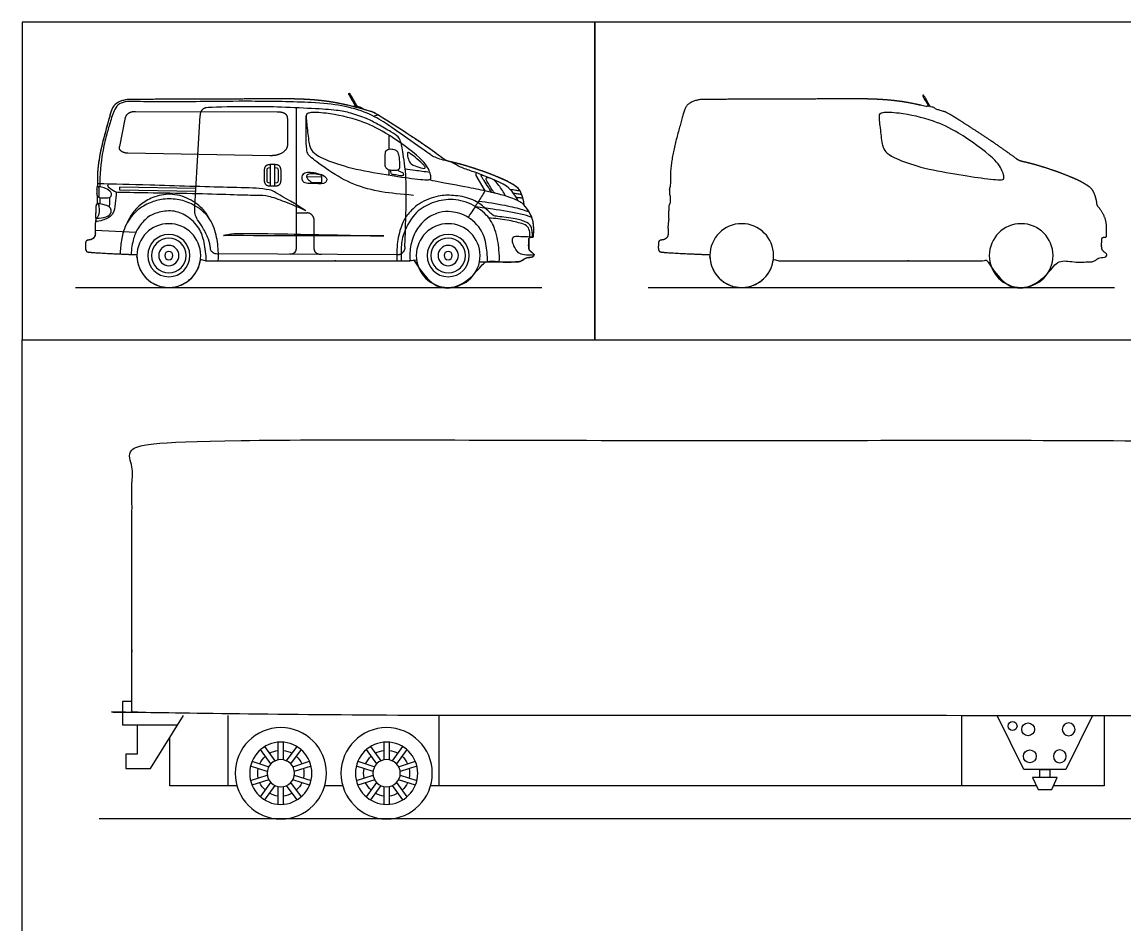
# Model space of a CAD drawing. Header units: millimetres. Extents: x 0 to 107, y 0 to 29.
# Drawn here: x 0.26 to 11.81, y 10.54 to 19.99 of the extents above; entities that cross this region are included whole.
import ezdxf

# ---------------------------------------------------------------- set-up
doc = ezdxf.new("R2010")
doc.units = ezdxf.units.MM
for name, color, linetype, true_color in [('2D$AG-GUIDE', 7, 'Continuous', 0xccff66), ('2D$AG-OUTLINE', 7, 'Continuous', 0x8000ff), ('2D$AG-TRANSPORT', 7, 'Continuous', 0x66ccff), ('2D$X-VPRT', 6, 'Continuous', 0xff00ff), ('AG-DETAILS', 7, 'Continuous', 0x66ffff), ('AG-DIAGRAM', 7, 'Continuous', 0xfecc66), ('AG-TRANSPORT', 7, 'Continuous', 0x66ccff), ('X-VPRT', 6, 'Continuous', 0xff00ff)]:
    doc.layers.add(name, color=color, linetype=linetype, true_color=true_color)

msp = doc.modelspace()

# ---------------------------------------------------------------- linework, layer by layer
at = {"layer": '2D$AG-GUIDE'}
for points in [[(0.816, 17.211), (5.7, 17.211)], [(6.816, 17.211), (11.7, 17.211)]]:
    msp.add_lwpolyline(points, dxfattribs=at)
at = {"layer": '2D$AG-OUTLINE', "extrusion": (0, 0, -1)}
for centre in [(-1.795, 17.545), (-4.721, 17.545), (-7.795, 17.545), (-10.721, 17.545)]:
    msp.add_circle(centre, 0.334, dxfattribs=at)
at = {"layer": '2D$AG-OUTLINE'}
for points in [[(1.461, 17.556), (1.439, 17.556), (1.398, 17.557), (1.344, 17.559), (1.19, 17.566), (0.957, 17.577), (0.934, 17.587), (0.919, 17.609), (0.923, 17.661), (0.922, 17.693), (0.945, 17.709), (0.98, 17.707), (1.018, 17.735), (1.026, 17.771), (1.024, 17.809), (1.021, 17.85), (1.026, 17.885), (1.03, 17.92), (1.031, 17.933), (1.032, 17.936), (1.03, 17.937), (1.027, 17.937), (1.025, 17.943), (1.032, 18.024), (1.031, 18.076), (1.04, 18.084), (1.041, 18.086), (1.042, 18.086), (1.043, 18.087), (1.045, 18.114), (1.046, 18.142), (1.046, 18.169), (1.044, 18.172), (1.038, 18.183), (1.041, 18.207), (1.038, 18.252), (1.043, 18.262), (1.047, 18.264), (1.047, 18.275), (1.047, 18.336), (1.048, 18.483), (1.096, 18.724), (1.175, 18.996), (1.206, 19.116), (1.289, 19.166), (1.36, 19.181), (1.396, 19.18), (1.932, 19.182), (2.467, 19.184), (3.002, 19.186), (3.185, 19.185), (3.431, 19.175), (3.678, 19.117), (3.735, 19.103), (3.735, 19.105), (3.734, 19.111), (3.745, 19.109), (3.753, 19.107), (3.728, 19.15), (3.704, 19.192), (3.68, 19.235), (3.678, 19.238), (3.679, 19.242), (3.682, 19.243), (3.685, 19.245), (3.688, 19.244), (3.69, 19.241), (3.717, 19.195), (3.743, 19.149), (3.769, 19.104), (3.786, 19.1), (3.812, 19.097), (3.817, 19.089), (3.822, 19.08), (3.855, 19.071), (3.911, 19.054), (3.943, 19.046), (4.212, 18.876), (4.513, 18.676), (4.668, 18.561), (4.695, 18.542), (4.719, 18.533), (4.747, 18.526), (4.843, 18.505), (5.041, 18.446), (5.304, 18.346), (5.434, 18.27), (5.468, 18.234), (5.482, 18.205), (5.493, 18.18), (5.506, 18.139), (5.516, 18.093), (5.514, 18.08), (5.525, 18.059), (5.546, 18.036), (5.575, 17.992), (5.596, 17.95), (5.621, 17.865), (5.614, 17.769), (5.616, 17.74), (5.607, 17.739), (5.602, 17.739), (5.596, 17.739), (5.584, 17.738), (5.566, 17.729), (5.567, 17.707), (5.558, 17.61), (5.585, 17.588), (5.618, 17.562), (5.621, 17.553), (5.616, 17.534), (5.585, 17.524), (5.543, 17.523), (5.512, 17.506), (5.481, 17.48), (5.448, 17.479), (5.424, 17.479), (5.299, 17.479), (5.174, 17.479), (5.049, 17.479), (5.015, 17.314), (4.885, 17.211), (4.721, 17.211), (4.549, 17.211), (4.416, 17.322), (4.39, 17.496), (4.365, 17.494), (4.339, 17.493), (4.313, 17.491), (3.604, 17.491), (2.895, 17.491), (2.186, 17.491), (2.166, 17.494), (2.146, 17.497), (2.126, 17.5), (2.102, 17.325), (1.969, 17.211), (1.795, 17.211), (1.599, 17.211), (1.461, 17.349), (1.461, 17.545), (1.461, 17.549), (1.461, 17.552), (1.461, 17.556)], [(7.461, 17.556), (7.439, 17.556), (7.398, 17.557), (7.344, 17.559), (7.19, 17.566), (6.957, 17.577), (6.934, 17.587), (6.919, 17.609), (6.923, 17.661), (6.922, 17.693), (6.945, 17.709), (6.98, 17.707), (7.018, 17.735), (7.026, 17.771), (7.024, 17.809), (7.021, 17.85), (7.026, 17.885), (7.03, 17.92), (7.031, 17.933), (7.032, 17.936), (7.03, 17.937), (7.027, 17.937), (7.025, 17.943), (7.032, 18.024), (7.031, 18.076), (7.04, 18.084), (7.041, 18.086), (7.042, 18.086), (7.043, 18.087), (7.045, 18.114), (7.046, 18.142), (7.046, 18.169), (7.044, 18.172), (7.038, 18.183), (7.041, 18.207), (7.038, 18.252), (7.043, 18.262), (7.047, 18.264), (7.047, 18.275), (7.047, 18.336), (7.048, 18.483), (7.096, 18.724), (7.175, 18.996), (7.206, 19.116), (7.289, 19.166), (7.36, 19.181), (7.396, 19.18), (7.932, 19.182), (8.467, 19.184), (9.002, 19.186), (9.185, 19.185), (9.431, 19.175), (9.678, 19.117), (9.735, 19.103), (9.735, 19.105), (9.734, 19.111), (9.745, 19.109), (9.753, 19.107), (9.728, 19.15), (9.704, 19.192), (9.68, 19.235), (9.678, 19.238), (9.679, 19.242), (9.682, 19.243), (9.685, 19.245), (9.688, 19.244), (9.69, 19.241), (9.717, 19.195), (9.743, 19.149), (9.769, 19.104), (9.786, 19.1), (9.812, 19.097), (9.817, 19.089), (9.822, 19.08), (9.855, 19.071), (9.911, 19.054), (9.943, 19.046), (10.212, 18.876), (10.513, 18.676), (10.668, 18.561), (10.695, 18.542), (10.719, 18.533), (10.747, 18.526), (10.843, 18.505), (11.041, 18.446), (11.304, 18.346), (11.434, 18.27), (11.468, 18.234), (11.482, 18.205), (11.493, 18.18), (11.506, 18.139), (11.516, 18.093), (11.514, 18.08), (11.525, 18.059), (11.546, 18.036), (11.575, 17.992), (11.596, 17.95), (11.621, 17.865), (11.614, 17.769), (11.616, 17.74), (11.607, 17.739), (11.602, 17.739), (11.596, 17.739), (11.584, 17.738), (11.566, 17.729), (11.567, 17.707), (11.558, 17.61), (11.585, 17.588), (11.618, 17.562), (11.621, 17.553), (11.616, 17.534), (11.585, 17.524), (11.543, 17.523), (11.512, 17.506), (11.481, 17.48), (11.448, 17.479), (11.424, 17.479), (11.299, 17.479), (11.174, 17.479), (11.049, 17.479), (11.015, 17.314), (10.885, 17.211), (10.721, 17.211), (10.549, 17.211), (10.416, 17.322), (10.39, 17.496), (10.365, 17.494), (10.339, 17.493), (10.313, 17.491), (9.604, 17.491), (8.895, 17.491), (8.186, 17.491), (8.166, 17.494), (8.146, 17.497), (8.126, 17.5), (8.102, 17.325), (7.969, 17.211), (7.795, 17.211), (7.599, 17.211), (7.461, 17.349), (7.461, 17.545), (7.461, 17.549), (7.461, 17.552), (7.461, 17.556)]]:
    msp.add_rational_spline(points, [1, 1, 1, 1, 1, 1, 1, 1, 1, 1, 1, 1, 1, 1, 1, 1, 1, 1, 1, 1, 1, 1, 1, 1, 1, 1, 1, 1, 1, 1, 1, 1, 1, 1, 1, 1, 1, 1, 1, 1, 1, 1, 1, 1, 1, 1, 1, 1, 1, 1, 1, 1, 1, 1, 1, 1, 1, 1, 1, 1, 1, 0.804737854124, 0.804737854124, 1, 0.804737854124, 0.804737854124, 1, 1, 1, 1, 1, 1, 1, 1, 1, 1, 1, 1, 1, 1, 1, 1, 1, 1, 1, 1, 1, 1, 1, 1, 1, 1, 1, 1, 1, 1, 1, 1, 1, 1, 1, 1, 1, 1, 1, 1, 1, 1, 1, 1, 1, 1, 1, 1, 1, 1, 1, 1, 1, 1, 0.868015233908, 0.892623734007, 1.0738255003, 0.885551976097, 0.866332950998, 1.016168425, 1.016168425, 1.016168425, 1.016168425, 1.016168425, 1.016168425, 1.016168425, 1.016168425, 1.016168425, 1.016168425, 0.862041245119, 0.879640515755, 1.0689662369, 0.860237595617, 0.860237595617, 1.0689662369, 1.06425522494, 1.05965054066, 1.05515218407], degree=3, knots=[-6.035898, -6.035898, -6.035898, -6.035898, -5.862426, -5.651697, -5.599589, -5.053352, -4.899504, -4.751945, -4.522997, -4.346825, -4.195598, -4.012148, -3.804708, -3.594558, -3.480766, -3.341616, -3.128431, -3.052871, -3.026821, -3.026821, -3.026821, -2.995448, -2.923632, -2.636729, -2.39078, -2.39078, -2.39078, -2.360458, -2.360458, -2.360458, -2.213229, -2.213229, -2.213229, -2.161627, -1.984517, -1.772831, -1.660749, -1.660749, -1.660749, -1.598242, -1.298657, -0.762013, -0.228149, 0.110484, 0.405504, 0.734315, 0.734315, 0.734315, 2.340704, 2.340704, 2.340704, 3.079892, 3.344811, 3.344811, 3.344811, 3.419226, 3.532395, 3.532395, 3.532395, 3.679441, 3.679441, 3.679441, 3.689239, 3.689239, 3.689239, 3.699038, 3.699038, 3.699038, 3.857673, 3.857673, 3.857673, 4.064172, 4.159783, 4.159783, 4.159783, 4.347511, 4.565084, 5.108639, 5.743777, 6.165488, 6.357729, 6.369392, 6.539243, 6.680815, 7.174825, 7.717428, 8.102181, 8.311363, 8.368213, 8.436711, 8.549353, 8.700616, 8.863183, 8.896339, 9.115475, 9.196003, 9.355928, 9.489266, 9.850888, 10.000585, 10.093357, 10.093357, 10.093357, 10.230388, 10.357893, 10.501098, 10.805658, 10.995557, 11.192949, 11.284283, 11.409108, 11.584983, 11.789364, 11.977454, 12.193405, 12.412333, 12.412333, 12.412333, 12.787269, 12.787269, 12.787269, 13.083612, 13.083612, 13.083612, 13.391519, 13.391519, 13.391519, 13.669205, 13.669205, 13.669205, 15.797018, 15.797018, 15.797018, 15.857043, 15.857043, 15.857043, 16.168079, 16.168079, 16.168079, 16.510991, 16.510991, 16.510991, 16.518731, 16.518731, 16.518731, 16.518731], dxfattribs=at)
for points in [[(3.273, 19.04), (3.307, 19.045), (3.467, 19.041), (3.79, 18.969), (4.074, 18.834), (4.462, 18.557), (4.523, 18.44), (4.542, 18.371), (4.54, 18.344), (4.513, 18.335), (4.421, 18.343), (4.295, 18.357), (3.972, 18.408), (3.639, 18.47), (3.397, 18.565), (3.298, 18.625), (3.263, 18.702), (3.248, 18.854), (3.229, 19.001), (3.239, 19.03), (3.258, 19.037), (3.273, 19.04)], [(9.273, 19.04), (9.307, 19.045), (9.467, 19.041), (9.79, 18.969), (10.074, 18.834), (10.462, 18.557), (10.523, 18.44), (10.542, 18.371), (10.54, 18.344), (10.513, 18.335), (10.421, 18.343), (10.295, 18.357), (9.972, 18.408), (9.639, 18.47), (9.397, 18.565), (9.298, 18.625), (9.263, 18.702), (9.248, 18.854), (9.229, 19.001), (9.239, 19.03), (9.258, 19.037), (9.273, 19.04)]]:
    msp.add_open_spline(points, degree=3, knots=[0, 0, 0, 0, 0.423402, 1.075898, 1.576721, 2.23396, 2.770718, 3.040563, 3.187238, 3.338283, 3.631893, 3.991297, 4.559736, 5.159881, 5.665487, 5.990353, 6.265335, 6.664409, 7.042534, 7.206985, 7.392606, 7.392606, 7.392606, 7.392606], dxfattribs=at)
at = {"layer": '2D$AG-TRANSPORT'}
for p, q in [((1.335, 18.974), (1.279, 18.686)), ((2.928, 19.048), (1.445, 19.051)), ((3.038, 18.981), (3.038, 18.722)), ((2.858, 18.591), (1.365, 18.617)), ((3.395, 18.367), (3.238, 18.37)), ((5.009, 18.414), (5.009, 18.384)), ((5.009, 18.384), (5.104, 18.222)), ((4.183, 17.551), (2.315, 17.562)), ((4.39, 17.496), (4.313, 17.491))]:
    msp.add_line(p, q, dxfattribs=at)
for points in [[(3.002, 19.186), (1.396, 19.18)], [(3.128, 19.092), (3.128, 17.626)], [(3.938, 19.004), (3.984, 19.019)], [(2.079, 18.246), (1.278, 18.26), (1.277, 18.233), (2.077, 18.218)], [(3.128, 17.991), (3.24, 17.991)], [(1.45, 17.788), (1.024, 17.807)], [(2.186, 17.491), (2.126, 17.5)], [(2.186, 17.491), (4.313, 17.491)], [(5.049, 17.479), (5.424, 17.479)]]:
    msp.add_lwpolyline(points, dxfattribs=at)
msp.add_lwpolyline([(2.907, 18.497), (2.857, 18.497), (2.857, 18.274), (2.907, 18.274)], close=True, dxfattribs=at)
at = {"layer": '2D$AG-TRANSPORT', "extrusion": (0, 0, -1)}
for centre, radius in [((-1.795, 17.545), 0.334), ((-4.721, 17.545), 0.334), ((-1.795, 17.545), 0.221), ((-1.795, 17.545), 0.181), ((-4.721, 17.545), 0.221), ((-4.721, 17.545), 0.181), ((-1.795, 17.545), 0.106), ((-1.795, 17.545), 0.043), ((-4.721, 17.545), 0.106), ((-4.721, 17.545), 0.043)]:
    msp.add_circle(centre, radius, dxfattribs=at)
at = {"layer": '2D$AG-TRANSPORT'}
for points, degree, knots in [([(1.396, 19.18), (1.36, 19.181), (1.289, 19.166), (1.206, 19.116), (1.175, 18.996), (1.096, 18.724), (1.046, 18.472), (1.047, 18.326), (1.047, 18.264)], 3, [0, 0, 0, 0, 0.328811, 0.623831, 0.962463, 1.496327, 2.032972, 2.395064, 2.395064, 2.395064, 2.395064]), ([(5.62, 17.553), (5.586, 17.545), (5.515, 17.55), (5.452, 17.566), (5.409, 17.648), (5.387, 17.695), (5.4, 17.743), (5.428, 17.75), (5.583, 17.742), (5.616, 17.736), (5.614, 17.769), (5.624, 17.901), (5.563, 18.019), (5.513, 18.072), (5.517, 18.1), (5.485, 18.213), (5.441, 18.267), (5.304, 18.346), (5.041, 18.446), (4.815, 18.513), (4.708, 18.533), (4.669, 18.56), (4.513, 18.676), (4.212, 18.876), (3.943, 19.046), (3.897, 19.058), (3.513, 19.171), (3.185, 19.185), (3.002, 19.186)], 3, [0, 0, 0, 0, 0.323829, 0.573462, 0.867721, 1.100818, 1.301819, 1.463127, 1.861444, 2.024749, 2.174445, 2.536067, 2.909858, 3.16215, 3.324717, 3.65712, 3.923153, 4.307905, 4.850509, 5.344519, 5.655942, 5.859845, 6.281556, 6.916694, 7.460249, 7.677823, 8.278687, 9.017874, 9.017874, 9.017874, 9.017874]), ([(4.706, 18.538), (4.659, 18.544), (4.564, 18.579), (4.521, 18.612), (4.247, 18.805), (4.07, 18.93), (3.873, 19.047), (3.595, 19.122), (3.282, 19.153), (2.635, 19.163), (2.167, 19.156), (1.481, 19.153), (1.369, 19.164), (1.271, 19.139), (1.222, 19.075), (1.178, 18.931), (1.14, 18.8), (1.094, 18.617), (1.071, 18.384), (1.071, 18.264)], 3, [0, 0, 0, 0, 0.376739, 0.623004, 1.187806, 1.675066, 2.144022, 2.669036, 3.23698, 4.026009, 4.759346, 5.566995, 5.90097, 6.195837, 6.472779, 6.855892, 7.225564, 7.658286, 8.253667, 8.253667, 8.253667, 8.253667]), ([(3.822, 19.08), (3.817, 19.089), (3.812, 19.097), (3.77, 19.102), (3.734, 19.113), (3.735, 19.105), (3.735, 19.103)], 3, [0.0126676, 0.0126676, 0.0126676, 0.0126676, 0.1082789, 0.3199485, 0.4994312, 0.5738465, 0.5738465, 0.5738465, 0.5738465]), ([(2.315, 17.562), (2.3, 17.56), (2.269, 17.563), (2.233, 17.595), (2.232, 17.629), (2.213, 17.722), (2.155, 17.836), (2.096, 17.917), (2.064, 17.98), (2.065, 18.02), (2.068, 18.059), (2.086, 18.377), (2.104, 18.695), (2.122, 19.013)], 3, [0, 0, 0, 0, 0.212432, 0.418299, 0.595687, 0.899125, 1.264363, 1.57893, 1.840842, 2.117893, 2.117893, 2.117893, 3.095778, 3.095778, 3.095778, 3.095778]), ([(4.359, 18.175), (4.22, 18.189), (4.023, 18.203), (3.727, 18.281), (3.482, 18.422), (3.293, 18.564), (3.252, 18.602), (3.234, 18.664), (3.234, 18.807), (3.231, 18.94), (3.234, 19.01)], 3, [0, 0, 0, 0, 0.544665, 1.094969, 1.639823, 2.115063, 2.338676, 2.577514, 2.953659, 3.410335, 3.410335, 3.410335, 3.410335]), ([(3.273, 19.04), (3.307, 19.045), (3.467, 19.041), (3.79, 18.969), (4.074, 18.834), (4.462, 18.557), (4.523, 18.44), (4.542, 18.371), (4.54, 18.344), (4.513, 18.335), (4.421, 18.343), (4.295, 18.357), (3.972, 18.408), (3.639, 18.47), (3.397, 18.565), (3.298, 18.625), (3.263, 18.702), (3.248, 18.854), (3.229, 19.001), (3.239, 19.03), (3.258, 19.037), (3.273, 19.04)], 3, [0, 0, 0, 0, 0.423402, 1.075898, 1.576721, 2.23396, 2.770718, 3.040563, 3.187238, 3.338283, 3.631893, 3.991297, 4.559736, 5.159881, 5.665487, 5.990353, 6.265335, 6.664409, 7.042534, 7.206985, 7.392606, 7.392606, 7.392606, 7.392606]), ([(4.208, 18.551), (4.205, 18.578), (4.199, 18.609), (4.187, 18.639), (4.156, 18.66), (4.104, 18.663), (4.076, 18.652), (4.064, 18.629), (4.06, 18.6), (4.059, 18.518), (4.061, 18.475), (4.08, 18.449), (4.113, 18.434), (4.177, 18.433), (4.216, 18.444), (4.212, 18.515), (4.208, 18.551)], 3, [0, 0, 0, 0, 0.248849, 0.41679, 0.605749, 0.833296, 1.000482, 1.15145, 1.323811, 1.61071, 1.819368, 1.989242, 2.185331, 2.459716, 2.586411, 2.913286, 2.913286, 2.913286, 2.913286]), ([(4.467, 18.458), (4.451, 18.458), (4.39, 18.478), (4.329, 18.499), (4.302, 18.552), (4.29, 18.611), (4.298, 18.63), (4.319, 18.617), (4.377, 18.577), (4.447, 18.508), (4.48, 18.479), (4.481, 18.461), (4.474, 18.458), (4.467, 18.458)], 3, [0, 0, 0, 0, 0.276132, 0.532461, 0.774047, 1.017739, 1.133899, 1.26505, 1.534519, 1.856915, 2.06032, 2.171956, 2.286287, 2.286287, 2.286287, 2.286287]), ([(2.794, 18.336), (2.794, 18.385), (2.794, 18.435), (2.794, 18.497), (2.857, 18.497), (2.882, 18.497), (2.907, 18.497), (2.97, 18.497), (2.97, 18.435), (2.97, 18.385), (2.97, 18.336), (2.97, 18.274), (2.907, 18.274), (2.882, 18.274), (2.857, 18.274), (2.794, 18.274), (2.794, 18.336)], 2, [-0.272372, -0.272372, -0.272372, -0.049296, -0.049296, 0.07589, 0.07589, 0.125185, 0.125185, 0.250371, 0.250371, 0.473446, 0.473446, 0.598632, 0.598632, 0.647927, 0.647927, 0.773113, 0.773113, 0.773113]), ([(5.453, 18.118), (5.44, 18.145), (5.407, 18.198), (5.337, 18.281), (5.16, 18.356), (4.992, 18.422), (4.862, 18.461), (4.788, 18.503), (4.753, 18.525)], 3, [0, 0, 0, 0, 0.300287, 0.62426, 1.060701, 1.49187, 1.857855, 2.210305, 2.210305, 2.210305, 2.210305]), ([(2.857, 18.304), (2.841, 18.304), (2.835, 18.307), (2.831, 18.311), (2.828, 18.314), (2.824, 18.32), (2.824, 18.336), (2.824, 18.369), (2.824, 18.402), (2.824, 18.435), (2.824, 18.45), (2.828, 18.456), (2.831, 18.46), (2.835, 18.463), (2.841, 18.467), (2.857, 18.467)], 3, [0.6185312, 0.6185312, 0.6185312, 0.6185312, 0.6605996, 0.6605996, 0.6605996, 0.702668, 0.702668, 0.702668, 0.8525968, 0.8525968, 0.8525968, 0.8946652, 0.8946652, 0.8946652, 0.9367336, 0.9367336, 0.9367336, 0.9367336]), ([(2.907, 18.467), (2.923, 18.467), (2.93, 18.463), (2.933, 18.46), (2.936, 18.456), (2.94, 18.45), (2.94, 18.435), (2.94, 18.402), (2.94, 18.369), (2.94, 18.336), (2.94, 18.32), (2.936, 18.314), (2.933, 18.311), (2.93, 18.307), (2.923, 18.304), (2.907, 18.304)], 3, [0.2671972, 0.2671972, 0.2671972, 0.2671972, 0.3092656, 0.3092656, 0.3092656, 0.351334, 0.351334, 0.351334, 0.5012628, 0.5012628, 0.5012628, 0.5433312, 0.5433312, 0.5433312, 0.5853996, 0.5853996, 0.5853996, 0.5853996]), ([(3.439, 18.314), (3.443, 18.318), (3.451, 18.329), (3.447, 18.369), (3.368, 18.407), (3.233, 18.428), (3.189, 18.387), (3.188, 18.33), (3.223, 18.298), (3.291, 18.302), (3.413, 18.292), (3.434, 18.308), (3.439, 18.314)], 3, [0, 0, 0, 0, 0.134738, 0.311026, 0.601499, 0.968441, 1.191937, 1.41626, 1.616186, 1.879832, 2.228916, 2.398658, 2.398658, 2.398658, 2.398658]), ([(3.395, 18.385), (3.377, 18.391), (3.342, 18.398), (3.26, 18.407), (3.23, 18.378), (3.249, 18.346), (3.287, 18.307), (3.354, 18.309), (3.38, 18.31), (3.393, 18.312)], 3, [0, 0, 0, 0, 0.239306, 0.521311, 0.696324, 0.870834, 1.102122, 1.353382, 1.553903, 1.553903, 1.553903, 1.553903]), ([(3.395, 18.391), (3.395, 18.374), (3.394, 18.34), (3.393, 18.312), (3.393, 18.297)], 3, [0, 0, 0, 0, 0.2261951, 0.433647, 0.433647, 0.433647, 0.433647]), ([(4.195, 18.439), (4.2, 18.435), (4.208, 18.427), (4.237, 18.42), (4.247, 18.411), (4.252, 18.401), (4.253, 18.373), (4.196, 18.384), (4.146, 18.393), (4.123, 18.396), (4.121, 18.417), (4.12, 18.431), (4.12, 18.436)], 3, [0, 0, 0, 0, 0.134124, 0.304715, 0.413515, 0.510942, 0.645167, 0.861847, 1.100003, 1.23449, 1.380788, 1.469239, 1.469239, 1.469239, 1.469239]), ([(4.528, 18.415), (4.477, 18.422), (4.373, 18.436), (4.305, 18.445), (4.27, 18.45)], 3, [0, 0, 0, 0, 0.3955962, 0.7177566, 0.7177566, 0.7177566, 0.7177566]), ([(5.177, 18.205), (5.147, 18.251), (5.092, 18.339), (5.068, 18.373), (5.066, 18.384), (5.072, 18.389), (5.08, 18.387)], 3, [0, 0, 0, 0, 0.4070224, 0.6052727, 0.6924469, 0.8010789, 0.8010789, 0.8010789, 0.8010789]), ([(1.047, 18.264), (1.053, 18.266), (1.079, 18.264), (1.133, 18.253), (1.191, 18.211), (1.197, 18.183), (1.183, 18.147), (1.126, 18.15), (1.068, 18.145), (1.037, 18.176), (1.041, 18.207), (1.038, 18.252), (1.043, 18.262), (1.047, 18.264)], 3, [0, 0, 0, 0, 0.169244, 0.411232, 0.67233, 0.833993, 1.00947, 1.239997, 1.482144, 1.672155, 1.849265, 2.060951, 2.173033, 2.173033, 2.173033, 2.173033]), ([(3.23, 18.015), (3.134, 18.078), (2.935, 18.189), (2.877, 18.231), (2.721, 18.253), (2.392, 18.257), (1.582, 18.284), (1.231, 18.292), (1.047, 18.296)], 3, [0, 0, 0, 0, 0.585891, 0.853809, 1.217947, 1.796411, 2.695024, 3.438546, 3.438546, 3.438546, 3.438546]), ([(1.052, 18.162), (1.054, 18.161), (1.059, 18.159), (1.068, 18.168), (1.065, 18.219), (1.069, 18.253), (1.06, 18.263), (1.051, 18.264), (1.047, 18.264)], 3, [0, 0, 0, 0, 0.0836465, 0.1769581, 0.4045765, 0.5901046, 0.6933022, 0.8054466, 0.8054466, 0.8054466, 0.8054466]), ([(3.23, 18.015), (3.158, 18.049), (3.015, 18.105), (2.838, 18.174), (2.687, 18.172), (2.068, 18.196), (1.277, 18.204), (1.231, 18.209), (1.157, 18.261), (1.153, 18.283), (1.159, 18.289)], 3, [0, 0, 0, 0, 0.488819, 0.910572, 1.27881, 2.093023, 2.971445, 3.188569, 3.473902, 3.588508, 3.588508, 3.588508, 3.588508]), ([(5.52, 18.068), (5.514, 18.076), (5.499, 18.095), (5.39, 18.154), (5.134, 18.217), (4.947, 18.256), (4.613, 18.316), (4.549, 18.331), (4.516, 18.338)], 3, [0, 0, 0, 0, 0.174243, 0.514106, 1.025227, 1.490047, 2.059503, 2.376672, 2.376672, 2.376672, 2.376672]), ([(5.217, 18.196), (5.211, 18.199), (5.199, 18.207), (5.178, 18.237), (5.131, 18.316), (5.116, 18.345), (5.116, 18.357), (5.126, 18.365), (5.141, 18.361), (5.149, 18.36)], 3, [0, 0, 0, 0, 0.138187, 0.330588, 0.6383, 0.819779, 0.910153, 1.00311, 1.156675, 1.156675, 1.156675, 1.156675]), ([(5.321, 18.167), (5.302, 18.207), (5.254, 18.281), (5.217, 18.32), (5.198, 18.339)], 3, [0, 0, 0, 0, 0.3621732, 0.6464884, 0.6464884, 0.6464884, 0.6464884]), ([(1.245, 18.209), (1.245, 18.169), (1.234, 18.094), (1.221, 17.963), (1.101, 17.911), (1.052, 17.902), (1.028, 17.901)], 3, [0, 0, 0, 0, 0.343581, 0.691268, 1.032868, 1.306221, 1.306221, 1.306221, 1.306221]), ([(1.072, 18.151), (1.072, 18.139), (1.072, 18.113), (1.071, 18.096), (1.071, 18.087)], 3, [0, 0, 0, 0, 0.194697, 0.358774, 0.358774, 0.358774, 0.358774]), ([(1.174, 18.153), (1.174, 18.136), (1.173, 18.102), (1.172, 18.071), (1.171, 18.055)], 3, [0, 0, 0, 0, 0.2260033, 0.4416343, 0.4416343, 0.4416343, 0.4416343]), ([(2.313, 17.491), (2.315, 17.527), (2.315, 17.6), (2.294, 17.791), (2.212, 17.975), (2.036, 18.093), (1.887, 18.141), (1.715, 18.139), (1.582, 18.096), (1.435, 18.008), (1.348, 17.874), (1.309, 17.777), (1.29, 17.654), (1.285, 17.584), (1.284, 17.562)], 3, [0, 0, 0, 0, 0.328396, 0.761769, 1.209697, 1.659325, 2.056555, 2.463148, 2.836913, 3.247556, 3.641353, 3.966165, 4.347457, 4.533724, 4.533724, 4.533724, 4.533724]), ([(2.222, 17.929), (2.204, 17.963), (2.163, 18.029), (2.009, 18.15), (1.812, 18.202), (1.627, 18.162), (1.495, 18.083), (1.406, 17.984), (1.37, 17.915), (1.356, 17.88)], 3, [0, 0, 0, 0, 0.335516, 0.770964, 1.221671, 1.650501, 2.039185, 2.400171, 2.738756, 2.738756, 2.738756, 2.738756]), ([(5.602, 17.739), (5.603, 17.754), (5.602, 17.785), (5.594, 17.859), (5.524, 17.908), (5.408, 17.933), (5.23, 17.956), (5.201, 17.959), (5.163, 17.987), (5.095, 18.06), (4.963, 18.149), (4.774, 18.179), (4.617, 18.177), (4.412, 18.1), (4.298, 17.981), (4.232, 17.88), (4.184, 17.69), (4.185, 17.586), (4.183, 17.522), (4.184, 17.491)], 3, [0, 0, 0, 0, 0.21576, 0.478189, 0.752891, 1.111967, 1.531306, 1.69671, 1.898012, 2.2118, 2.611755, 3.044445, 3.44397, 3.905816, 4.305225, 4.653749, 5.09112, 5.418714, 5.721236, 5.721236, 5.721236, 5.721236]), ([(5.256, 17.479), (5.258, 17.521), (5.257, 17.605), (5.221, 17.823), (5.131, 17.979), (4.939, 18.109), (4.722, 18.146), (4.527, 18.095), (4.357, 17.992), (4.235, 17.76), (4.227, 17.606), (4.226, 17.528), (4.228, 17.491)], 3, [0, 0, 0, 0, 0.355871, 0.818217, 1.2427, 1.714089, 2.17951, 2.62016, 3.062247, 3.565856, 3.956766, 4.290704, 4.290704, 4.290704, 4.290704]), ([(5.104, 18.222), (5.083, 18.184), (5.037, 18.108), (5.003, 18.059), (4.954, 17.983), (4.931, 17.946)], 3, [0, 0, 0, 0, 0.3602983, 0.6132525, 0.977372, 0.977372, 0.977372, 0.977372]), ([(5.474, 18.221), (5.459, 18.223), (5.429, 18.228), (5.392, 18.233), (5.373, 18.235)], 3, [0, 0, 0, 0, 0.2132306, 0.4513231, 0.4513231, 0.4513231, 0.4513231]), ([(5.491, 18.184), (5.475, 18.186), (5.442, 18.191), (5.418, 18.194), (5.406, 18.196)], 3, [0, 0, 0, 0, 0.2210207, 0.4138856, 0.4138856, 0.4138856, 0.4138856]), ([(5.504, 18.145), (5.492, 18.146), (5.469, 18.149), (5.446, 18.152), (5.434, 18.153)], 3, [0, 0, 0, 0, 0.1860052, 0.3734313, 0.3734313, 0.3734313, 0.3734313]), ([(1.04, 18.084), (1.045, 18.091), (1.073, 18.087), (1.148, 18.072), (1.189, 18.045), (1.198, 17.995), (1.162, 17.952), (1.071, 17.936), (1.028, 17.935), (1.025, 17.943), (1.032, 18.024), (1.031, 18.076), (1.04, 18.084)], 3, [0, 0, 0, 0, 0.170613, 0.462797, 0.678539, 0.88482, 1.108683, 1.417559, 1.611335, 1.683151, 1.970054, 2.216003, 2.216003, 2.216003, 2.216003]), ([(1.043, 18.087), (1.045, 18.087), (1.049, 18.086), (1.059, 18.078), (1.064, 18.05), (1.066, 17.989), (1.053, 17.953), (1.042, 17.937), (1.032, 17.936)], 3, [0, 0, 0, 0, 0.0733086, 0.1762145, 0.3436668, 0.6140048, 0.7923715, 0.9884334, 0.9884334, 0.9884334, 0.9884334]), ([(5.596, 17.945), (5.557, 17.958), (5.481, 17.984), (5.181, 18.033), (5.073, 18.046), (5.015, 18.053)], 3, [0, 0, 0, 0, 0.35117, 0.893402, 1.311484, 1.311484, 1.311484, 1.311484]), ([(5.57, 17.999), (5.548, 18.008), (5.5, 18.027), (5.306, 18.073), (5.131, 18.101), (5.038, 18.111)], 3, [0, 0, 0, 0, 0.26737, 0.70503, 1.235503, 1.235503, 1.235503, 1.235503]), ([(1.032, 17.936), (1.031, 17.933), (1.027, 17.893), (1.019, 17.848), (1.029, 17.78), (1.018, 17.735), (0.98, 17.707), (0.945, 17.709), (0.922, 17.693), (0.923, 17.661), (0.919, 17.609), (0.934, 17.587), (0.959, 17.576), (1.334, 17.559), (1.412, 17.557), (1.461, 17.556)], 3, [3.026821, 3.026821, 3.026821, 3.026821, 3.052871, 3.341616, 3.594558, 3.804708, 4.012148, 4.195598, 4.346825, 4.522997, 4.751945, 4.899504, 5.053352, 5.651697, 6.035898, 6.035898, 6.035898, 6.035898]), ([(2.186, 17.491), (2.187, 17.555), (2.169, 17.682), (2.122, 17.838), (1.987, 17.966), (1.838, 18.025), (1.673, 17.999), (1.569, 17.951), (1.47, 17.838), (1.422, 17.725), (1.401, 17.613), (1.401, 17.557)], 3, [0, 0, 0, 0, 0.437231, 0.837929, 1.25919, 1.656311, 2.055435, 2.39343, 2.771305, 3.124614, 3.533749, 3.533749, 3.533749, 3.533749]), ([(3.393, 17.556), (3.319, 17.556), (3.318, 17.622), (3.318, 17.765), (3.318, 17.907)], 2, [0, 0, 0, 0.1399585, 0.1399585, 0.4251121, 0.4251121, 0.4251121]), ([(5.131, 17.479), (5.132, 17.513), (5.129, 17.582), (5.106, 17.78), (4.945, 17.962), (4.758, 18.012), (4.63, 18.002), (4.496, 17.945), (4.377, 17.816), (4.324, 17.659), (4.316, 17.547), (4.321, 17.492)], 3, [0, 0, 0, 0, 0.31771, 0.756136, 1.242159, 1.672097, 2.024673, 2.399322, 2.812718, 3.217325, 3.625061, 3.625061, 3.625061, 3.625061]), ([(5.575, 17.741), (5.578, 17.757), (5.578, 17.789), (5.557, 17.856), (5.488, 17.883), (5.332, 17.92), (5.211, 17.934), (5.147, 17.938)], 3, [0, 0, 0, 0, 0.220669, 0.469397, 0.730205, 1.128671, 1.565761, 1.565761, 1.565761, 1.565761]), ([(4.047, 17.75), (3.863, 17.754), (3.487, 17.762), (3.004, 17.772), (2.496, 17.782), (2.401, 17.766), (2.378, 17.758), (2.368, 17.754), (2.928, 17.753), (3.488, 17.751), (4.047, 17.75)], 3, [0, 0, 0, 0, 0.743583, 1.466383, 2.167787, 2.457397, 2.632181, 2.632181, 2.632181, 3.92799, 3.92799, 3.92799, 3.92799]), ([(5.602, 17.739), (5.596, 17.739), (5.584, 17.738), (5.566, 17.729), (5.567, 17.707), (5.558, 17.61), (5.585, 17.588), (5.618, 17.562), (5.621, 17.553), (5.616, 17.534), (5.585, 17.524), (5.543, 17.523), (5.512, 17.506), (5.481, 17.48), (5.448, 17.479), (5.424, 17.479)], 3, [0, 0, 0, 0, 0.137031, 0.264536, 0.407741, 0.712301, 0.902201, 1.099592, 1.190926, 1.315751, 1.491626, 1.696007, 1.884097, 2.100048, 2.318977, 2.318977, 2.318977, 2.318977])]:
    msp.add_open_spline(points, degree=degree, knots=knots, dxfattribs=at)
msp.add_rational_spline([(3.753, 19.107), (3.716, 19.171), (3.68, 19.235), (3.676, 19.24), (3.682, 19.243), (3.687, 19.247), (3.69, 19.241), (3.73, 19.172), (3.769, 19.104)], [1, 1, 1, 0.707106781187, 1, 0.707106781187, 1, 1, 1], degree=2, knots=[0.202299, 0.202299, 0.202299, 0.3493441, 0.3493441, 0.3591426, 0.3591426, 0.3689411, 0.3689411, 0.5275767, 0.5275767, 0.5275767], dxfattribs=at)
for points, degree in [([(2.186, 19.092), (2.166, 19.089), (2.146, 19.082), (2.124, 19.054), (2.123, 19.034), (2.122, 19.013)], 5), ([(4.267, 17.637), (4.282, 18.096), (4.288, 18.36), (4.24, 18.67), (4.223, 18.747), (4.204, 18.786), (4.135, 18.834), (3.974, 18.925), (3.879, 18.978), (3.692, 19.042), (3.567, 19.067), (3.318, 19.084), (2.907, 19.102), (2.645, 19.105), (2.234, 19.099), (2.186, 19.092)], 3), ([(1.445, 19.051), (1.418, 19.051), (1.391, 19.051), (1.345, 19.027), (1.34, 19.001), (1.335, 18.974)], 5), ([(3.038, 18.981), (3.038, 19.007), (3.038, 19.033), (2.979, 19.048), (2.953, 19.048), (2.928, 19.048)], 5), ([(3.038, 18.722), (3.038, 18.678), (3.038, 18.633), (2.947, 18.59), (2.902, 18.59), (2.858, 18.591)], 5), ([(4.103, 18.66), (4.103, 18.708), (4.102, 18.758), (4.101, 18.805)], 3), ([(1.365, 18.617), (1.343, 18.617), (1.321, 18.618), (1.271, 18.643), (1.275, 18.664), (1.279, 18.686)], 5), ([(4.104, 18.387), (4.104, 18.405), (4.104, 18.423), (4.104, 18.44)], 3), ([(1.176, 18.293), (1.164, 18.293), (1.159, 18.289)], 2), ([(1.046, 18.169), (1.046, 18.142), (1.045, 18.114), (1.043, 18.087)], 3), ([(3.318, 17.907), (3.318, 17.93), (3.318, 17.953), (3.286, 17.991), (3.263, 17.991), (3.24, 17.991)], 5), ([(3.128, 17.626), (3.128, 17.557), (3.06, 17.558)], 2), ([(4.267, 17.637), (4.266, 17.613), (4.265, 17.589), (4.231, 17.551), (4.207, 17.551), (4.183, 17.551)], 5)]:
    msp.add_open_spline(points, degree=degree, dxfattribs=at)
at = {"layer": '2D$X-VPRT'}
for points in [[(0.258, 19.99), (0.258, 16.662), (6.258, 16.662), (6.258, 19.99)], [(6.258, 19.99), (6.258, 16.662), (12.258, 16.662), (12.258, 19.99)]]:
    msp.add_lwpolyline(points, close=True, dxfattribs=at)
at = {"layer": 'AG-DETAILS'}
for points in [[(2.864, 12.223), (2.755, 12.372)], [(2.798, 12.403), (2.906, 12.253)], [(2.941, 12.265), (2.941, 12.45)], [(2.994, 12.45), (2.994, 12.265)], [(3.029, 12.253), (3.138, 12.403)], [(3.18, 12.372), (3.071, 12.223)], [(3.972, 12.223), (3.864, 12.372)], [(3.906, 12.403), (4.015, 12.253)], [(4.05, 12.265), (4.05, 12.45)], [(4.102, 12.45), (4.102, 12.265)], [(4.138, 12.253), (4.246, 12.403)], [(4.289, 12.372), (4.18, 12.223)], [(2.666, 12.25), (2.842, 12.193)], [(3.093, 12.193), (3.269, 12.25)], [(3.775, 12.25), (3.951, 12.193)], [(4.202, 12.193), (4.377, 12.25)], [(2.826, 12.143), (2.65, 12.2)], [(3.285, 12.2), (3.109, 12.143)], [(3.935, 12.143), (3.759, 12.2)], [(4.394, 12.2), (4.218, 12.143)], [(2.65, 12.049), (2.826, 12.106)], [(2.842, 12.056), (2.666, 11.999)], [(2.755, 11.877), (2.864, 12.026)], [(3.071, 12.026), (3.18, 11.877)], [(3.269, 11.999), (3.093, 12.056)], [(3.109, 12.106), (3.285, 12.049)], [(3.759, 12.049), (3.935, 12.106)], [(3.951, 12.056), (3.775, 11.999)], [(3.864, 11.877), (3.972, 12.026)], [(4.18, 12.026), (4.289, 11.877)], [(4.377, 11.999), (4.202, 12.056)], [(4.218, 12.106), (4.394, 12.049)], [(2.906, 11.995), (2.798, 11.846)], [(2.941, 11.799), (2.941, 11.984)], [(2.994, 11.984), (2.994, 11.799)], [(3.138, 11.846), (3.029, 11.995)], [(4.015, 11.995), (3.906, 11.846)], [(4.05, 11.799), (4.05, 11.984)], [(4.102, 11.984), (4.102, 11.799)], [(4.246, 11.846), (4.138, 11.995)]]:
    msp.add_lwpolyline(points, dxfattribs=at)
for centre, radius in [((10.631, 12.619), 0.0468), ((10.794, 12.584), 0.0673), ((10.812, 12.302), 0.0673)]:
    msp.add_circle(centre, radius, dxfattribs=at)
at = {"layer": 'AG-DETAILS', "extrusion": (0, 0, -1)}
for centre in [(-11.219, 12.584), (-11.126, 12.302)]:
    msp.add_circle(centre, 0.0673, dxfattribs=at)
for centre, start, end in [((-2.968, 12.124), 60.2463, 83.7537), ((-2.968, 12.124), 96.2463, 119.7537), ((-4.076, 12.124), 60.2463, 83.7537), ((-4.076, 12.124), 96.2463, 119.7537), ((-2.968, 12.124), 24.2463, 47.7537), ((-2.968, 12.124), 132.2463, 155.7537), ((-4.076, 12.124), 24.2463, 47.7537), ((-4.076, 12.124), 132.2463, 155.7537), ((-2.968, 12.124), 348.2463, 11.7537), ((-2.968, 12.124), 168.2463, 191.7537), ((-4.076, 12.124), 348.2463, 11.7537), ((-4.076, 12.124), 168.2463, 191.7537), ((-2.968, 12.124), 312.2463, 335.7537), ((-2.968, 12.124), 204.2463, 227.7537), ((-4.076, 12.124), 312.2463, 335.7537), ((-4.076, 12.124), 204.2463, 227.7537), ((-2.968, 12.124), 276.2463, 299.7537), ((-2.968, 12.124), 240.2463, 263.7537), ((-4.076, 12.124), 276.2463, 299.7537), ((-4.076, 12.124), 240.2463, 263.7537)]:
    msp.add_arc(centre, 0.241, start, end, dxfattribs=at)
at = {"layer": 'AG-DIAGRAM'}
msp.add_lwpolyline([(18.504, 11.646), (1.067, 11.646)], dxfattribs=at)
at = {"layer": 'AG-TRANSPORT'}
for points in [[(1.409, 12.875), (1.311, 12.875), (1.311, 12.633), (1.887, 12.633)], [(1.464, 12.174), (1.602, 12.174), (1.948, 12.73)], [(2.416, 11.993), (2.416, 12.73)], [(4.628, 11.993), (4.628, 12.73)], [(10.101, 11.993), (10.101, 12.73)], [(11.469, 12.73), (11.188, 12.164), (10.969, 12.164), (10.75, 12.164), (10.469, 12.73)], [(11.589, 12.73), (11.589, 11.993), (11.058, 11.993)], [(1.464, 12.633), (1.464, 12.324)], [(2.508, 11.993), (1.805, 11.993), (1.805, 12.5)], [(1.464, 12.324), (1.345, 12.324), (1.345, 12.174), (1.464, 12.174)], [(3.617, 11.993), (3.427, 11.993)], [(10.88, 11.993), (4.536, 11.993)]]:
    msp.add_lwpolyline(points, dxfattribs=at)
for points in [[(11.022, 12.164), (11.022, 12.08), (10.917, 12.08), (10.917, 12.164)], [(10.969, 12.08), (10.84, 12.08), (10.898, 11.955), (10.969, 11.955), (11.041, 11.955), (11.098, 12.08)]]:
    msp.add_lwpolyline(points, close=True, dxfattribs=at)
at = {"layer": 'AG-TRANSPORT', "extrusion": (0, 0, -1)}
for centre, radius in [((-2.968, 12.124), 0.478), ((-4.076, 12.124), 0.478), ((-2.968, 12.124), 0.326), ((-4.076, 12.124), 0.326), ((-2.968, 12.124), 0.143), ((-4.076, 12.124), 0.143)]:
    msp.add_circle(centre, radius, dxfattribs=at)
at = {"layer": 'AG-TRANSPORT'}
msp.add_rational_spline([(1.409, 12.784), (1.409, 12.73), (1.463, 12.73), (7.821, 12.73), (14.179, 12.73), (14.233, 12.73), (14.233, 12.784), (14.233, 14.169), (14.233, 15.555), (14.233, 15.609), (14.179, 15.609), (7.821, 15.609), (1.463, 15.609), (1.409, 15.609), (1.409, 15.555), (1.409, 14.169), (1.409, 12.784)], [1, 0.707106781187, 1, 1, 1, 0.707106781187, 1, 1, 1, 0.707106781187, 1, 1, 1, 0.707106781187, 1, 1, 1], degree=2, knots=[0, 0, 0, 0.277618, 0.277618, 1.936073, 1.936073, 2.213691, 2.213691, 11.303682, 11.303682, 11.581299, 11.581299, 13.239755, 13.239755, 13.517373, 13.517373, 22.607364, 22.607364, 22.607364], dxfattribs=at)
at = {"layer": 'X-VPRT'}
msp.add_lwpolyline([(0.258, 16.662), (23.324, 16.662), (23.324, 5.675), (0.258, 5.675)], close=True, dxfattribs=at)

doc.saveas('drawing.dxf')
